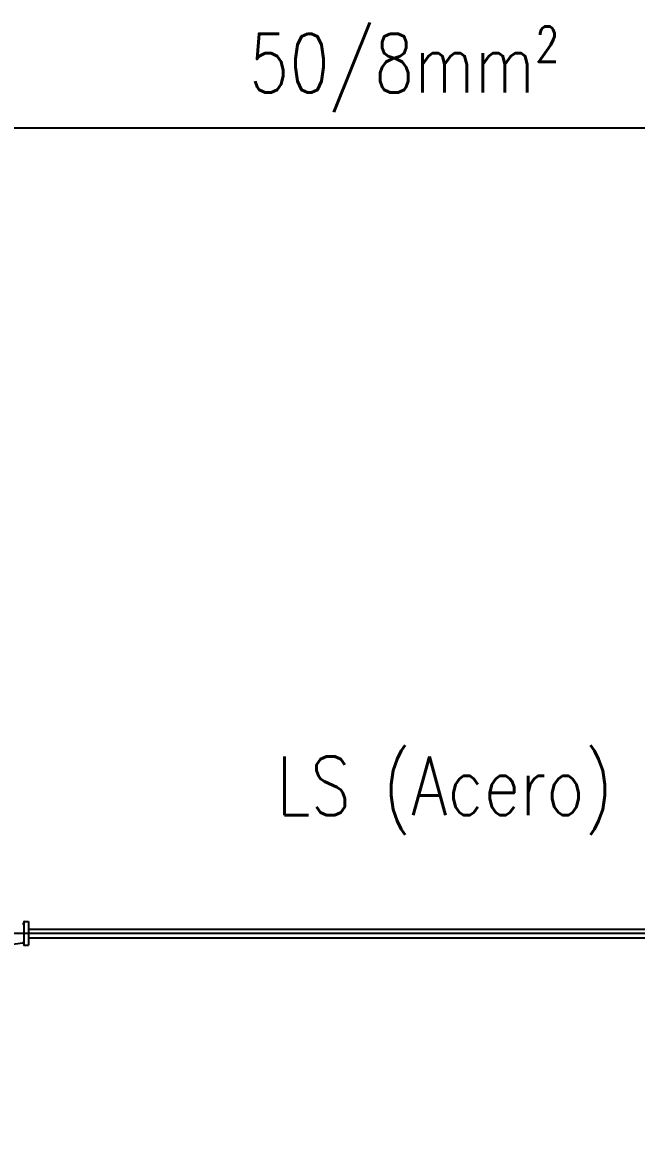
# Model space of a CAD drawing. Header units: millimetres. Extents: x -37020 to 35906, y -101 to 52234.
# Drawn here: x -184.576 to -183.532, y 227.425 to 229.342 of the extents above; entities that cross this region are included whole.
import ezdxf

# ---------------------------------------------------------------- set-up
doc = ezdxf.new("R2010")
doc.units = ezdxf.units.MM
doc.header["$PDMODE"] = 35
doc.header["$PDSIZE"] = 1
doc.linetypes.add('CENTER', pattern=[50.8, 31.75, -6.35, 6.35, -6.35])
doc.linetypes.add('CENTER2', pattern=[28.575, 19.05, -3.175, 3.175, -3.175])
for name, color, linetype in [('0_EJES', 1, 'CENTER2'), ('GE-Cotas', 1, 'Continuous'), ('M0_EQUIPOS', 2, 'Continuous'), ('M_DIM', 1, 'Continuous')]:
    doc.layers.add(name, color=color, linetype=linetype)
doc.styles.add('Romans', font='romans.shx', dxfattribs={"width": 0.8})
doc.styles.add('STYLE-MSF', font='simplex.shx', dxfattribs={"width": 0.8})
doc.dimstyles.new('COTAS GENERAL', dxfattribs={"dimscale": 0.1, "dimtxt": 2.5, "dimasz": 2.5, "dimexe": 1, "dimexo": 1, "dimgap": 1.25, "dimtad": 1, "dimzin": 1, "dimdsep": 46, "dimtxsty": 'Romans', "dimcen": 1, "dimclrd": 2, "dimclre": 1, "dimclrt": 3, "dimaunit": 1, "dimadec": 3, "dimazin": 0, "dimtfac": 1, "dimtix": 1, "dimtmove": 0, "dimatfit": 0, "dimfxl": 1, "dimtolj": 1, "dimarcsym": 0})

# ---------------------------------------------------------------- blocks, each defined once
blk = doc.blocks.new('*D288')
at = {"layer": 'Defpoints', "color": 0, "transparency": 16777216}
for p in [(-182.3817, 228.0504), (-181.32, 227.7929), (-189.0762, 221.9932)]:
    blk.add_point(p, dxfattribs=at)
at = {"layer": 'GE-Cotas', "color": 1, "lineweight": -2, "transparency": 16777216}
for p, q in [((-182.1817, 228.0504), (-183.1492, 228.0504)), ((-181.9817, 227.7929), (-182.1817, 228.0504)), ((-181.37, 227.7929), (-181.9817, 227.7929))]:
    blk.add_line(p, q, dxfattribs=at)
at = {"layer": 'GE-Cotas', "color": 3, "linetype": 'Continuous', "transparency": 16777216, "insert": (-182.7967, 228.1754), "char_height": 0.125, "attachment_point": 5, "style": 'Romans'}
blk.add_mtext('\\A1;{\\Fsimplex|c0;+ ~}5800', dxfattribs=at)

msp = doc.modelspace()

# ---------------------------------------------------------------- linework, layer by layer
at = {"color": 4}
msp.add_line((-188.2697, 229.1632), (-180.99, 229.1632), dxfattribs=at)
at = {"layer": '0_EJES', "linetype": 'CENTER'}
msp.add_line((-181.0093, 227.7929), (-185.5216, 227.7929), dxfattribs=at)
at = {"layer": 'M0_EQUIPOS', "color": 1}
for p, q in [((-184.5741, 227.8119), (-184.5741, 227.7739)), ((-184.5731, 227.8129), (-184.5661, 227.8129)), ((-184.5661, 227.8129), (-184.5661, 227.7729)), ((-184.6307, 227.7694), (-184.5763, 227.7769)), ((-184.5731, 227.7729), (-184.5661, 227.7729))]:
    msp.add_line(p, q, dxfattribs=at)
at = {"layer": 'M0_EQUIPOS', "color": 160}
for p, q in [((-184.5661, 227.8004), (-181.0093, 227.8004)), ((-184.5661, 227.7854), (-181.0093, 227.7854))]:
    msp.add_line(p, q, dxfattribs=at)
at = {"layer": 'M0_EQUIPOS', "color": 1}
for centre, radius, start, end in [((-184.5761, 227.8109), 0.002, 264.5, 0), ((-184.5731, 227.8119), 0.001, 90, 180), ((-184.5761, 227.7749), 0.002, 0, 95.5), ((-184.5731, 227.7739), 0.001, 180, 270)]:
    msp.add_arc(centre, radius, start, end, dxfattribs=at)

# ---------------------------------------------------------------- texts
at = {"layer": 'M_DIM', "color": 3, "style": 'STYLE-MSF', "width": 0.8}
for s, p in [('50/8mm²', (-184.1908, 229.2234)), ('LS (Acero)', (-184.1445, 227.9941))]:
    msp.add_text(s, height=0.1, dxfattribs=at).set_placement(p)

# ---------------------------------------------------------------- dimensions: what is measured, and where the dimension line sits
at = {"layer": 'GE-Cotas'}
dim = msp.add_ordinate_dim(feature_location=(-181.32, 227.7929), offset=(-1.0617, 0.2575), dtype=0, origin=(-189.0762, 221.9932), text='{\\Fsimplex|c0;+ ~}<>', dimstyle='COTAS GENERAL', override={"dimscale": 0.05, "dimasz": 2, "dimdec": 0, "dimlfac": 1000, "dimdsep": 44}, dxfattribs=at)
dim.commit()
dim.dimension.update_dxf_attribs({"geometry": '*D288', "text_midpoint": (-182.7967, 228.1754)})

doc.saveas('drawing.dxf')
